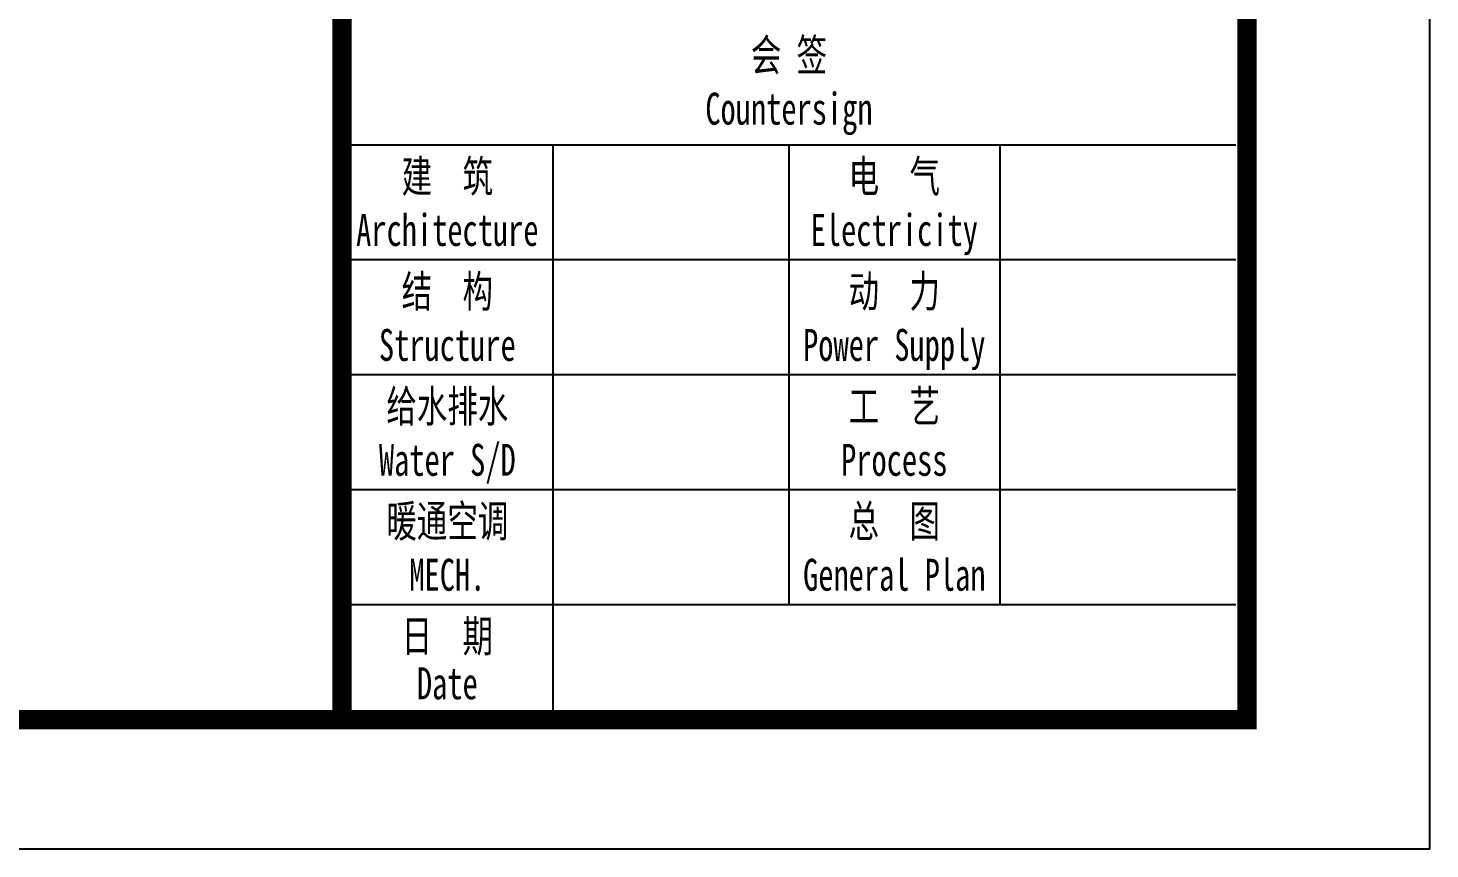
# Model space of a CAD drawing. Extents: x -33967 to 1773478, y -1022458 to -784650.
# Drawn here: x 360716 to 376048, y -875727 to -866747 of the extents above; entities that cross this region are included whole.
import ezdxf
from ezdxf.enums import TextEntityAlignment as Align

# ---------------------------------------------------------------- set-up
doc = ezdxf.new("R2010")
doc.units = 0
doc.header["$LTSCALE"] = 1000
doc.header["$MEASUREMENT"] = 0
doc.layers.add('PUB_TITLE', color=4, linetype='Continuous')
doc.styles.add('_gyy_title_ST', font='', dxfattribs={"width": 0.8})
doc.styles.get('_gyy_title_ST').set_extended_font_data('SimSun')

msp = doc.modelspace()

# ---------------------------------------------------------------- linework, layer by layer
at = {"layer": 'PUB_TITLE'}
for p, q in [((373925.803031354, -868027.4882451632), (364148.8767813514, -868027.4882451632)), ((366453.4379688541, -868027.4882451632), (366453.4379688541, -874312.6551201632)), ((369037.339906354, -868027.4882451632), (369037.3399063516, -873055.6217451632)), ((371341.9010938541, -868027.4882451632), (371341.9010938541, -873055.6217451632)), ((373925.803031354, -869284.5216201632), (364148.8767813514, -869284.5216201632)), ((373925.803031354, -870541.5549951632), (364148.8767813514, -870541.5549951632)), ((373925.803031354, -871798.5883701632), (364148.8767813514, -871798.5883701632)), ((373925.803031354, -873055.6217451632), (364148.876781354, -873055.6217451632))]:
    msp.add_line(p, q, dxfattribs=at)
msp.add_lwpolyline([(257247.8567813542, -875726.8371201633), (376047.8567813542, -875726.8371201633), (376047.8567813542, -791726.8371201633), (257247.8567813542, -791726.8371201633)], close=True, dxfattribs=at)
at = {"layer": 'PUB_TITLE', "const_width": 212.121}
for points in [[(260068.172781354, -874312.6551201632), (260068.172781354, -793141.0191201633), (374047.8567813542, -793141.0191201633), (374047.8567813542, -874312.6551201632)], [(364148.876781354, -793141.0191201633), (374047.8567813542, -793141.0191201633), (374047.8567813542, -874312.6551201632), (364148.876781354, -874312.6551201632)]]:
    msp.add_lwpolyline(points, close=True, dxfattribs=at)

# ---------------------------------------------------------------- texts
at = {"layer": 'PUB_TITLE', "style": '_gyy_title_ST', "width": 0.7}
for s, p in [('会 签', (369037.339906354, -867217.4000701633)), ('Countersign', (369037.339906354, -867804.014248406)), ('建  筑', (365301.157375104, -868544.2686326632)), ('电  气', (370189.620500104, -868544.2686326632)), ('Architecture', (365301.157375104, -869130.8828109059)), ('Electricity', (370189.620500104, -869130.8828109059)), ('结  构', (365301.157375104, -869801.3020076633)), ('动  力', (370189.620500104, -869801.3020076633)), ('Structure', (365301.157375104, -870387.9119956444)), ('Power Supply', (370189.620500104, -870387.9119956444)), ('给水排水', (365301.157375104, -871058.3353826632)), ('工  艺', (370189.620500104, -871058.3353826632)), ('Water S/D', (365301.157375104, -871644.949560906)), ('Process', (370189.620500104, -871644.949560906)), ('暖通空调', (365301.157375104, -872315.3687576633)), ('总  图', (370189.620500104, -872315.3687576633)), ('MECH.', (365301.157375104, -872901.9815391538)), ('General Plan', (370189.620500104, -872901.9815391538)), ('日  期', (365301.157375104, -873572.4021326632)), ('Date', (365301.157375104, -874089.1811234059))]:
    msp.add_text(s, height=349.1755882972742, dxfattribs=at).set_placement(p, align=Align.CENTER)

doc.saveas('drawing.dxf')
